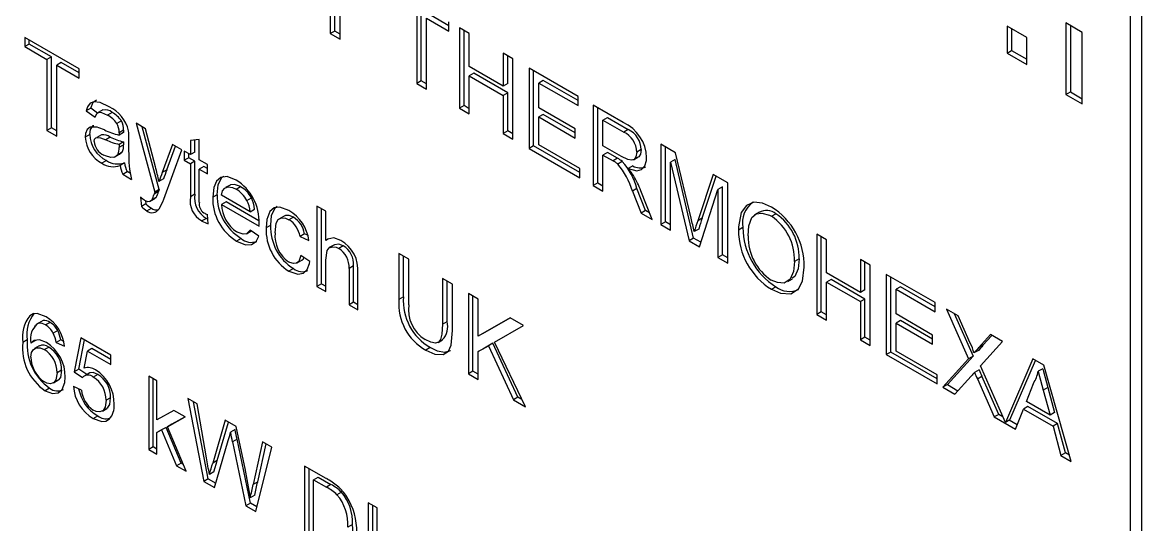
# Model space of a CAD drawing. Header units: millimetres. Extents: x 75 to 2075, y 25 to 1460.
# Drawn here: x 1836.73 to 1883.53, y 1081.15 to 1102.15 of the extents above; entities that cross this region are included whole.
import ezdxf

# ---------------------------------------------------------------- set-up
doc = ezdxf.new("R2010")
doc.units = ezdxf.units.MM
doc.header["$LTSCALE"] = 5

msp = doc.modelspace()

# ---------------------------------------------------------------- linework, layer by layer
at = {"color": 7, "linetype": 'Continuous', "lineweight": 25}
for p, q in [((1883.058, 1036.643), (1883.058, 1117.209)), ((1883.53, 1117.481), (1883.53, 1036.915)), ((1849.608, 1104.648), (1849.608, 1101.68)), ((1849.797, 1101.789), (1849.797, 1104.757)), ((1850.018, 1101.443), (1850.018, 1104.412)), ((1853.222, 1102.562), (1853.222, 1099.594)), ((1853.411, 1099.703), (1853.411, 1102.671)), ((1853.632, 1099.357), (1853.632, 1102.325)), ((1853.632, 1102.325), (1854.563, 1101.788)), ((1854.563, 1102.006), (1853.82, 1102.434)), ((1854.563, 1101.788), (1854.563, 1102.175)), ((1881.045, 1101.733), (1880.362, 1102.127)), ((1880.362, 1102.127), (1880.362, 1099.134)), ((1849.797, 1101.789), (1849.608, 1101.68)), ((1849.608, 1101.68), (1850.018, 1101.443)), ((1850.018, 1101.661), (1849.797, 1101.789)), ((1855.42, 1101.68), (1855.01, 1101.917)), ((1855.01, 1101.917), (1855.01, 1098.561)), ((1855.199, 1098.67), (1855.199, 1101.808)), ((1855.42, 1100.304), (1855.42, 1101.68)), ((1878.731, 1101.52), (1877.903, 1101.998)), ((1877.903, 1101.998), (1877.903, 1100.867)), ((1878.091, 1101.889), (1878.091, 1100.976)), ((1880.551, 1102.018), (1880.551, 1099.243)), ((1881.045, 1098.74), (1881.045, 1101.733)), ((1839.103, 1100.213), (1836.831, 1101.524)), ((1836.831, 1101.524), (1836.831, 1101.137)), ((1837.019, 1101.246), (1836.831, 1101.137)), ((1836.831, 1101.137), (1837.762, 1100.6)), ((1837.019, 1101.246), (1837.019, 1101.416)), ((1837.951, 1100.708), (1837.019, 1101.246)), ((1878.731, 1100.389), (1878.731, 1101.52)), ((1837.951, 1100.708), (1837.762, 1100.6)), ((1837.951, 1097.74), (1837.951, 1100.708)), ((1857.245, 1100.627), (1856.836, 1100.863)), ((1856.836, 1100.863), (1856.836, 1099.487)), ((1857.024, 1099.595), (1857.024, 1100.754)), ((1877.903, 1100.867), (1878.091, 1100.976)), ((1877.903, 1100.867), (1878.731, 1100.389)), ((1878.091, 1100.976), (1878.731, 1100.607)), ((1837.762, 1100.6), (1837.762, 1097.631)), ((1838.36, 1100.472), (1838.172, 1100.363)), ((1838.172, 1097.395), (1838.172, 1100.363)), ((1838.172, 1100.363), (1839.103, 1099.825)), ((1839.103, 1100.043), (1838.36, 1100.472)), ((1839.103, 1099.825), (1839.103, 1100.213)), ((1856.836, 1099.487), (1855.42, 1100.304)), ((1857.245, 1097.271), (1857.245, 1100.627)), ((1859.965, 1099.057), (1857.916, 1100.239)), ((1857.916, 1100.239), (1857.916, 1096.884)), ((1853.411, 1099.703), (1853.222, 1099.594)), ((1853.632, 1099.575), (1853.411, 1099.703)), ((1855.608, 1100.025), (1855.42, 1099.917)), ((1855.42, 1098.325), (1855.42, 1099.917)), ((1855.42, 1099.917), (1856.836, 1099.099)), ((1857.024, 1099.208), (1855.608, 1100.025)), ((1858.104, 1096.993), (1858.104, 1100.131)), ((1858.514, 1099.725), (1858.326, 1099.616)), ((1859.965, 1098.887), (1858.514, 1099.725)), ((1853.222, 1099.594), (1853.632, 1099.357)), ((1857.024, 1099.595), (1856.836, 1099.487)), ((1858.326, 1098.583), (1858.326, 1099.616)), ((1858.326, 1099.616), (1859.965, 1098.67)), ((1880.362, 1099.134), (1880.551, 1099.243)), ((1880.551, 1099.243), (1881.045, 1098.957)), ((1857.024, 1099.208), (1856.836, 1099.099)), ((1856.836, 1099.099), (1856.836, 1097.508)), ((1857.024, 1097.617), (1857.024, 1099.208)), ((1859.965, 1098.67), (1859.965, 1099.057)), ((1880.362, 1099.134), (1881.045, 1098.74)), ((1839.59, 1098.558), (1839.401, 1098.449)), ((1839.401, 1098.449), (1839.774, 1098.191)), ((1839.877, 1098.359), (1839.59, 1098.558)), ((1840.092, 1098.492), (1839.903, 1098.383)), ((1840.485, 1098.385), (1840.296, 1098.276)), ((1855.199, 1098.67), (1855.01, 1098.561)), ((1855.01, 1098.561), (1855.42, 1098.325)), ((1855.42, 1098.543), (1855.199, 1098.67)), ((1859.853, 1097.702), (1858.326, 1098.583)), ((1858.514, 1098.305), (1858.326, 1098.196)), ((1859.853, 1097.532), (1858.514, 1098.305)), ((1861.859, 1097.963), (1860.598, 1098.691)), ((1860.598, 1098.691), (1860.598, 1095.336)), ((1860.787, 1095.445), (1860.787, 1098.582)), ((1840.872, 1098.032), (1840.684, 1097.923)), ((1841.881, 1097.705), (1841.487, 1097.933)), ((1841.487, 1097.933), (1842.27, 1095.05)), ((1858.326, 1097.035), (1858.326, 1098.196)), ((1858.326, 1098.196), (1859.853, 1097.314)), ((1861.008, 1098.067), (1861.196, 1098.176)), ((1861.008, 1096.992), (1861.008, 1098.067)), ((1861.008, 1098.067), (1861.874, 1097.567)), ((1861.196, 1098.176), (1862.063, 1097.676)), ((1837.951, 1097.74), (1837.762, 1097.631)), ((1837.762, 1097.631), (1838.172, 1097.395)), ((1838.172, 1097.613), (1837.951, 1097.74)), ((1839.553, 1097.465), (1839.364, 1097.357)), ((1840.035, 1097.45), (1839.846, 1097.341)), ((1840.966, 1097.548), (1840.778, 1097.439)), ((1840.968, 1097.647), (1840.78, 1097.538)), ((1842.458, 1095.159), (1841.746, 1097.784)), ((1842.298, 1096.118), (1841.881, 1097.705)), ((1857.024, 1097.617), (1856.836, 1097.508)), ((1856.836, 1097.508), (1857.245, 1097.271)), ((1857.245, 1097.489), (1857.024, 1097.617)), ((1859.853, 1097.314), (1859.853, 1097.702)), ((1862.063, 1097.676), (1861.874, 1097.567)), ((1840.408, 1097.35), (1840.219, 1097.241)), ((1840.78, 1097.051), (1840.778, 1096.927)), ((1840.778, 1096.927), (1840.966, 1097.036)), ((1840.968, 1097.16), (1840.78, 1097.051)), ((1840.968, 1097.16), (1840.966, 1097.036)), ((1841.189, 1096.718), (1841.189, 1097.243)), ((1843.015, 1097.051), (1842.582, 1095.872)), ((1842.77, 1095.981), (1843.137, 1096.98)), ((1843.407, 1096.825), (1843.015, 1097.051)), ((1844.132, 1097.248), (1843.76, 1097.218)), ((1843.76, 1097.218), (1843.76, 1096.621)), ((1843.948, 1096.73), (1843.948, 1097.233)), ((1844.132, 1096.406), (1844.132, 1097.248)), ((1858.104, 1096.993), (1857.916, 1096.884)), ((1860.039, 1095.876), (1858.104, 1096.993)), ((1860.039, 1096.045), (1858.326, 1097.035)), ((1861.786, 1096.543), (1861.008, 1096.992)), ((1864.046, 1096.701), (1863.429, 1097.057)), ((1863.429, 1097.057), (1863.429, 1093.701)), ((1863.618, 1093.81), (1863.618, 1096.948)), ((1840.562, 1096.509), (1840.578, 1096.518)), ((1840.645, 1096.557), (1840.75, 1096.618)), ((1840.911, 1096.728), (1840.723, 1096.619)), ((1842.646, 1094.754), (1843.407, 1096.825)), ((1843.76, 1096.621), (1843.499, 1096.772)), ((1843.499, 1096.772), (1843.499, 1096.384)), ((1843.688, 1096.493), (1843.499, 1096.384)), ((1843.688, 1096.493), (1843.688, 1096.663)), ((1843.948, 1096.343), (1843.688, 1096.493)), ((1843.948, 1096.73), (1843.76, 1096.621)), ((1857.916, 1096.884), (1860.039, 1095.658)), ((1861.196, 1096.714), (1861.008, 1096.605)), ((1861.008, 1095.099), (1861.008, 1096.605)), ((1861.008, 1096.605), (1861.428, 1096.362)), ((1861.616, 1096.471), (1861.196, 1096.714)), ((1861.616, 1096.471), (1861.428, 1096.362)), ((1862.281, 1096.403), (1862.469, 1096.512)), ((1862.612, 1096.831), (1862.423, 1096.722)), ((1864.695, 1093.971), (1864.046, 1096.701)), ((1840.248, 1096.371), (1840.059, 1096.262)), ((1841.005, 1096.278), (1840.817, 1096.169)), ((1842.77, 1095.981), (1842.582, 1095.872)), ((1843.499, 1096.384), (1843.76, 1096.234)), ((1843.948, 1096.343), (1843.76, 1096.234)), ((1843.76, 1096.234), (1843.76, 1094.858)), ((1843.948, 1094.967), (1843.948, 1096.343)), ((1844.468, 1096.212), (1844.132, 1096.406)), ((1844.321, 1096.128), (1844.132, 1096.019)), ((1844.132, 1094.627), (1844.132, 1096.019)), ((1844.132, 1096.019), (1844.468, 1095.825)), ((1844.468, 1096.043), (1844.321, 1096.128)), ((1844.468, 1095.825), (1844.468, 1096.212)), ((1860.039, 1095.658), (1860.039, 1096.045)), ((1861.818, 1096.339), (1861.629, 1096.23)), ((1862.251, 1096.148), (1862.063, 1096.039)), ((1864.028, 1096.413), (1863.839, 1096.304)), ((1863.839, 1093.465), (1863.839, 1096.304)), ((1863.839, 1096.304), (1864.61, 1093.02)), ((1864.798, 1093.129), (1864.028, 1096.413)), ((1840.929, 1095.803), (1841.117, 1095.912)), ((1840.929, 1095.803), (1841.301, 1095.588)), ((1841.251, 1095.835), (1841.117, 1095.912)), ((1842.632, 1095.605), (1842.443, 1095.496)), ((1865.612, 1095.797), (1864.969, 1093.854)), ((1865.157, 1093.962), (1865.74, 1095.723)), ((1866.223, 1095.444), (1865.612, 1095.797)), ((1842.429, 1095.076), (1842.241, 1094.967)), ((1842.458, 1095.159), (1842.27, 1095.05)), ((1845.421, 1095.352), (1845.233, 1095.243)), ((1845.671, 1095.174), (1845.859, 1095.283)), ((1860.787, 1095.445), (1860.598, 1095.336)), ((1860.598, 1095.336), (1861.008, 1095.099)), ((1860.787, 1095.445), (1861.008, 1095.317)), ((1862.428, 1095.205), (1862.24, 1095.097)), ((1862.24, 1095.097), (1862.602, 1094.179)), ((1862.79, 1094.288), (1862.428, 1095.205)), ((1863.071, 1093.908), (1862.595, 1095.109)), ((1865.038, 1092.772), (1865.813, 1095.164)), ((1866.002, 1095.273), (1865.813, 1095.164)), ((1865.813, 1095.164), (1865.813, 1092.325)), ((1866.002, 1092.434), (1866.002, 1095.273)), ((1866.223, 1092.088), (1866.223, 1095.444)), ((1841.674, 1094.85), (1841.711, 1094.454)), ((1841.899, 1094.563), (1841.711, 1094.454)), ((1841.887, 1094.695), (1841.899, 1094.563)), ((1842.064, 1094.658), (1842.253, 1094.767)), ((1842.33, 1094.827), (1842.141, 1094.718)), ((1842.33, 1094.827), (1842.252, 1094.768)), ((1843.948, 1094.967), (1843.76, 1094.858)), ((1844.88, 1094.945), (1844.691, 1094.837)), ((1846.256, 1094.234), (1845.064, 1094.922)), ((1845.252, 1094.644), (1845.064, 1094.535)), ((1846.618, 1093.855), (1845.252, 1094.644)), ((1846.119, 1094.709), (1846.307, 1094.818)), ((1841.939, 1094.274), (1842.128, 1094.383)), ((1844.505, 1093.733), (1844.468, 1094.115)), ((1845.064, 1094.535), (1846.627, 1093.633)), ((1846.256, 1094.234), (1846.444, 1094.343)), ((1849.422, 1094.256), (1849.05, 1094.471)), ((1849.05, 1094.471), (1849.05, 1091.115)), ((1849.238, 1091.224), (1849.238, 1094.362)), ((1849.422, 1093.03), (1849.422, 1094.256)), ((1862.79, 1094.288), (1862.602, 1094.179)), ((1862.602, 1094.179), (1863.071, 1093.908)), ((1862.959, 1094.19), (1862.79, 1094.288)), ((1867.535, 1094.217), (1867.346, 1094.108)), ((1868.053, 1094.043), (1868.241, 1094.152)), ((1844.431, 1093.956), (1844.242, 1093.847)), ((1844.486, 1093.927), (1844.431, 1093.956)), ((1847.115, 1093.666), (1846.926, 1093.558)), ((1847.651, 1094.039), (1847.463, 1093.93)), ((1848.07, 1094.006), (1847.881, 1093.897)), ((1863.618, 1093.81), (1863.429, 1093.701)), ((1863.429, 1093.701), (1863.839, 1093.465)), ((1863.839, 1093.682), (1863.618, 1093.81)), ((1865.157, 1093.962), (1864.969, 1093.854)), ((1846.11, 1093.315), (1846.288, 1093.418)), ((1846.617, 1093.208), (1846.252, 1093.462)), ((1848.53, 1093.31), (1848.342, 1093.202)), ((1848.342, 1093.202), (1848.714, 1093.029)), ((1848.656, 1093.252), (1848.53, 1093.31)), ((1865.015, 1093.512), (1864.826, 1093.403)), ((1866.859, 1093.572), (1866.67, 1093.464)), ((1870.358, 1093.057), (1869.949, 1093.293)), ((1869.949, 1093.293), (1869.949, 1089.938)), ((1870.137, 1090.047), (1870.137, 1093.184)), ((1845.881, 1093.119), (1845.692, 1093.01)), ((1849.537, 1093.096), (1849.422, 1093.03)), ((1849.755, 1092.841), (1849.567, 1092.732)), ((1850.15, 1092.806), (1849.961, 1092.697)), ((1864.798, 1093.129), (1864.61, 1093.02)), ((1864.61, 1093.02), (1865.038, 1092.772)), ((1865.098, 1092.956), (1864.798, 1093.129)), ((1870.358, 1091.68), (1870.358, 1093.057)), ((1848.752, 1092.148), (1848.379, 1092.406)), ((1849.422, 1090.9), (1849.422, 1092.216)), ((1852.887, 1092.256), (1852.477, 1092.492)), ((1852.477, 1092.492), (1852.477, 1090.562)), ((1852.666, 1090.671), (1852.666, 1092.383)), ((1852.887, 1090.347), (1852.887, 1092.256)), ((1866.002, 1092.434), (1865.813, 1092.325)), ((1865.813, 1092.325), (1866.223, 1092.088)), ((1866.223, 1092.306), (1866.002, 1092.434)), ((1869.206, 1092.26), (1869.017, 1092.151)), ((1872.184, 1092.003), (1871.774, 1092.239)), ((1871.774, 1092.239), (1871.774, 1090.863)), ((1848.068, 1091.856), (1847.88, 1091.748)), ((1848.228, 1092.094), (1848.416, 1092.203)), ((1850.579, 1091.974), (1850.391, 1091.865)), ((1850.391, 1091.865), (1850.391, 1090.341)), ((1850.579, 1090.45), (1850.579, 1091.974)), ((1871.962, 1090.972), (1871.962, 1092.131)), ((1872.184, 1088.647), (1872.184, 1092.003)), ((1850.763, 1090.126), (1850.763, 1091.672)), ((1854.302, 1091.438), (1854.302, 1089.53)), ((1854.712, 1091.202), (1854.302, 1091.438)), ((1854.491, 1089.639), (1854.491, 1091.329)), ((1868.739, 1091.321), (1868.928, 1091.43)), ((1871.774, 1090.863), (1870.358, 1091.68)), ((1870.547, 1091.402), (1870.358, 1091.293)), ((1870.358, 1089.701), (1870.358, 1091.293)), ((1870.358, 1091.293), (1871.774, 1090.476)), ((1871.962, 1090.585), (1870.547, 1091.402)), ((1874.903, 1090.433), (1872.854, 1091.616)), ((1872.854, 1091.616), (1872.854, 1088.26)), ((1873.043, 1088.369), (1873.043, 1091.507)), ((1849.238, 1091.224), (1849.05, 1091.115)), ((1849.05, 1091.115), (1849.422, 1090.9)), ((1849.238, 1091.224), (1849.422, 1091.118)), ((1854.712, 1089.271), (1854.712, 1091.202)), ((1855.792, 1090.578), (1855.383, 1090.815)), ((1855.383, 1090.815), (1855.383, 1087.459)), ((1868.049, 1090.992), (1868.237, 1091.1)), ((1871.962, 1090.972), (1871.774, 1090.863)), ((1873.453, 1091.101), (1873.264, 1090.992)), ((1873.264, 1089.96), (1873.264, 1090.992)), ((1873.264, 1090.992), (1874.903, 1090.046)), ((1874.903, 1090.263), (1873.453, 1091.101)), ((1850.579, 1090.45), (1850.391, 1090.341)), ((1850.763, 1090.344), (1850.579, 1090.45)), ((1852.666, 1090.671), (1852.477, 1090.562)), ((1855.571, 1087.568), (1855.571, 1090.706)), ((1855.792, 1089.032), (1855.792, 1090.578)), ((1871.962, 1090.585), (1871.774, 1090.476)), ((1871.774, 1090.476), (1871.774, 1088.884)), ((1871.962, 1088.993), (1871.962, 1090.585)), ((1874.903, 1090.046), (1874.903, 1090.433)), ((1850.391, 1090.341), (1850.763, 1090.126)), ((1870.137, 1090.047), (1869.949, 1089.938)), ((1869.949, 1089.938), (1870.358, 1089.701)), ((1870.358, 1089.919), (1870.137, 1090.047)), ((1874.791, 1089.078), (1873.264, 1089.96)), ((1875.861, 1089.88), (1875.368, 1090.165)), ((1875.368, 1090.165), (1876.293, 1088.081)), ((1875.686, 1089.981), (1876.481, 1088.19)), ((1876.368, 1088.738), (1875.861, 1089.88)), ((1837.254, 1089.455), (1837.231, 1089.442)), ((1837.598, 1089.686), (1837.41, 1089.577)), ((1837.889, 1089.61), (1837.7, 1089.501)), ((1854.302, 1089.53), (1854.491, 1089.639)), ((1857.131, 1089.805), (1855.792, 1089.032)), ((1855.981, 1089.141), (1857.131, 1089.805)), ((1856.478, 1088.78), (1857.692, 1089.481)), ((1857.692, 1089.481), (1857.131, 1089.805)), ((1873.453, 1089.681), (1873.264, 1089.572)), ((1873.264, 1088.411), (1873.264, 1089.572)), ((1873.264, 1089.572), (1874.791, 1088.691)), ((1874.791, 1088.908), (1873.453, 1089.681)), ((1838.215, 1089.263), (1838.027, 1089.154)), ((1839.175, 1088.965), (1838.901, 1087.545)), ((1840.438, 1088.236), (1839.175, 1088.965)), ((1855.981, 1089.141), (1855.792, 1089.032)), ((1871.962, 1088.993), (1871.774, 1088.884)), ((1872.184, 1088.865), (1871.962, 1088.993)), ((1874.791, 1088.691), (1874.791, 1089.078)), ((1877.214, 1089.099), (1876.709, 1088.54)), ((1877.273, 1089.065), (1876.897, 1088.649)), ((1877.715, 1088.81), (1877.214, 1089.099)), ((1836.939, 1088.877), (1836.75, 1088.768)), ((1837.28, 1088.846), (1837.092, 1088.737)), ((1837.432, 1088.624), (1837.244, 1088.515)), ((1837.644, 1088.468), (1837.833, 1088.577)), ((1838.339, 1088.877), (1838.15, 1088.768)), ((1838.15, 1088.768), (1838.492, 1088.61)), ((1838.443, 1088.828), (1838.339, 1088.877)), ((1839.09, 1087.654), (1839.325, 1088.878)), ((1839.642, 1088.519), (1839.454, 1088.41)), ((1840.438, 1088.059), (1839.642, 1088.519)), ((1853.79, 1088.553), (1853.602, 1088.444)), ((1854.112, 1088.772), (1854.301, 1088.881)), ((1855.792, 1088.384), (1856.219, 1088.63)), ((1855.981, 1088.493), (1855.792, 1088.384)), ((1856.407, 1088.738), (1855.981, 1088.493)), ((1856.407, 1088.738), (1856.219, 1088.63)), ((1856.219, 1088.63), (1857.262, 1086.374)), ((1857.451, 1086.483), (1856.407, 1088.738)), ((1857.767, 1086.083), (1856.478, 1088.78)), ((1871.774, 1088.884), (1872.184, 1088.647)), ((1876.897, 1088.649), (1876.709, 1088.54)), ((1876.79, 1087.788), (1877.715, 1088.81)), ((1839.318, 1087.691), (1839.454, 1088.41)), ((1839.454, 1088.41), (1840.438, 1087.841)), ((1840.438, 1087.841), (1840.438, 1088.236)), ((1855.792, 1087.223), (1855.792, 1088.384)), ((1873.043, 1088.369), (1872.854, 1088.26)), ((1872.854, 1088.26), (1874.978, 1087.034)), ((1874.978, 1087.252), (1873.043, 1088.369)), ((1874.978, 1087.422), (1873.264, 1088.411)), ((1876.293, 1088.081), (1875.219, 1086.895)), ((1876.481, 1088.19), (1875.407, 1087.004)), ((1876.481, 1088.19), (1876.293, 1088.081)), ((1876.708, 1088.439), (1876.519, 1088.331)), ((1878.975, 1088.082), (1877.837, 1085.429)), ((1878.025, 1085.538), (1879.088, 1088.017)), ((1879.437, 1087.816), (1878.975, 1088.082)), ((1838.373, 1087.61), (1838.184, 1087.501)), ((1839.09, 1087.654), (1838.901, 1087.545)), ((1838.901, 1087.545), (1839.243, 1087.309)), ((1839.422, 1087.424), (1839.09, 1087.654)), ((1855.571, 1087.568), (1855.383, 1087.459)), ((1855.792, 1087.44), (1855.571, 1087.568)), ((1876.731, 1087.625), (1876.543, 1087.516)), ((1877.837, 1085.429), (1876.79, 1087.788)), ((1879.394, 1087.671), (1879.206, 1087.562)), ((1880.591, 1083.794), (1879.437, 1087.816)), ((1838.033, 1087.082), (1838.222, 1087.191)), ((1839.556, 1087.502), (1839.368, 1087.393)), ((1839.887, 1087.431), (1839.699, 1087.322)), ((1842.356, 1087.168), (1842.015, 1087.365)), ((1842.015, 1087.365), (1842.015, 1084.289)), ((1842.203, 1084.398), (1842.203, 1087.256)), ((1842.356, 1085.536), (1842.356, 1087.168)), ((1855.383, 1087.459), (1855.792, 1087.223)), ((1874.978, 1087.034), (1874.978, 1087.422)), ((1875.719, 1086.607), (1876.406, 1087.365)), ((1876.662, 1087.248), (1876.851, 1087.357)), ((1876.662, 1087.248), (1877.369, 1085.654)), ((1877.558, 1085.763), (1876.851, 1087.357)), ((1837.872, 1086.859), (1837.684, 1086.75)), ((1839.209, 1086.777), (1838.867, 1086.934)), ((1875.407, 1087.004), (1875.219, 1086.895)), ((1875.219, 1086.895), (1875.719, 1086.607)), ((1875.407, 1087.004), (1875.848, 1086.75)), ((1878.71, 1086.3), (1879.007, 1087.057)), ((1879.608, 1086.881), (1879.419, 1086.772)), ((1879.419, 1086.772), (1879.702, 1085.727)), ((1879.608, 1086.881), (1879.89, 1085.836)), ((1840.422, 1086.458), (1840.233, 1086.349)), ((1844.036, 1086.198), (1843.648, 1086.422)), ((1843.648, 1086.422), (1844.319, 1082.959)), ((1844.507, 1083.068), (1843.884, 1086.286)), ((1844.431, 1083.947), (1844.036, 1086.198)), ((1857.451, 1086.483), (1857.262, 1086.374)), ((1857.262, 1086.374), (1857.767, 1086.083)), ((1857.623, 1086.384), (1857.451, 1086.483)), ((1879.702, 1085.727), (1878.71, 1086.3)), ((1839.695, 1085.589), (1839.883, 1085.698)), ((1840.077, 1085.902), (1840.266, 1086.011)), ((1843.07, 1085.928), (1842.356, 1085.536)), ((1843.546, 1085.653), (1843.07, 1085.928)), ((1877.558, 1085.763), (1877.369, 1085.654)), ((1877.734, 1085.661), (1877.558, 1085.763)), ((1878.256, 1085.142), (1878.587, 1085.984)), ((1878.775, 1086.092), (1878.587, 1085.984)), ((1878.587, 1085.984), (1879.825, 1085.269)), ((1880.014, 1085.377), (1878.775, 1086.092)), ((1879.89, 1085.836), (1879.702, 1085.727)), ((1842.741, 1085.218), (1842.545, 1085.111)), ((1842.741, 1085.218), (1842.552, 1085.11)), ((1843.369, 1083.725), (1842.741, 1085.218)), ((1842.798, 1085.244), (1843.546, 1085.653)), ((1842.987, 1085.353), (1842.798, 1085.244)), ((1843.58, 1083.386), (1842.798, 1085.244)), ((1843.54, 1085.656), (1842.987, 1085.353)), ((1845.216, 1085.517), (1844.69, 1083.721)), ((1844.879, 1083.83), (1845.35, 1085.439)), ((1845.668, 1085.256), (1845.216, 1085.517)), ((1846.049, 1083.495), (1845.668, 1085.256)), ((1877.369, 1085.654), (1878.256, 1085.142)), ((1878.025, 1085.538), (1877.837, 1085.429)), ((1878.326, 1085.319), (1877.986, 1085.515)), ((1880.014, 1085.377), (1879.825, 1085.269)), ((1879.825, 1085.269), (1880.156, 1084.045)), ((1880.344, 1084.154), (1880.014, 1085.377)), ((1842.545, 1085.111), (1842.356, 1085.002)), ((1842.356, 1085.002), (1842.552, 1085.11)), ((1842.356, 1084.092), (1842.356, 1085.002)), ((1842.552, 1085.11), (1843.181, 1083.616)), ((1845.629, 1085.124), (1845.441, 1085.016)), ((1842.203, 1084.398), (1842.015, 1084.289)), ((1842.015, 1084.289), (1842.356, 1084.092)), ((1842.356, 1084.31), (1842.203, 1084.398)), ((1844.763, 1082.703), (1845.34, 1084.671)), ((1845.713, 1084.722), (1845.525, 1084.614)), ((1845.525, 1084.614), (1846.081, 1081.942)), ((1846.27, 1082.051), (1845.713, 1084.722)), ((1846.777, 1084.616), (1846.384, 1082.831)), ((1846.494, 1081.703), (1847.165, 1084.392)), ((1846.573, 1082.94), (1846.923, 1084.531)), ((1847.165, 1084.392), (1846.777, 1084.616)), ((1844.879, 1083.83), (1844.69, 1083.721)), ((1880.344, 1084.154), (1880.156, 1084.045)), ((1880.156, 1084.045), (1880.591, 1083.794)), ((1880.516, 1084.055), (1880.344, 1084.154)), ((1843.369, 1083.725), (1843.181, 1083.616)), ((1843.181, 1083.616), (1843.58, 1083.386)), ((1843.459, 1083.673), (1843.369, 1083.725)), ((1844.742, 1083.363), (1844.553, 1083.254)), ((1849.442, 1083.077), (1848.531, 1083.603)), ((1848.531, 1083.603), (1848.531, 1080.527)), ((1848.72, 1080.636), (1848.72, 1083.494)), ((1844.507, 1083.068), (1844.319, 1082.959)), ((1844.319, 1082.959), (1844.763, 1082.703)), ((1844.507, 1083.068), (1844.818, 1082.889)), ((1846.573, 1082.94), (1846.384, 1082.831)), ((1848.907, 1083.031), (1849.095, 1083.14)), ((1848.907, 1080.665), (1848.907, 1083.031)), ((1848.907, 1083.031), (1849.447, 1082.72)), ((1849.095, 1083.14), (1849.635, 1082.828)), ((1849.635, 1082.828), (1849.447, 1082.72)), ((1850.076, 1082.511), (1849.887, 1082.402)), ((1846.27, 1082.051), (1846.081, 1081.942)), ((1846.081, 1081.942), (1846.494, 1081.703)), ((1846.449, 1082.377), (1846.26, 1082.268)), ((1846.542, 1081.894), (1846.27, 1082.051)), ((1851.57, 1081.849), (1851.195, 1082.065)), ((1851.195, 1082.065), (1851.195, 1078.99)), ((1851.383, 1079.098), (1851.383, 1081.957)), ((1851.57, 1080.587), (1851.57, 1081.849)), ((1850.53, 1081.153), (1850.341, 1081.044))]:
    msp.add_line(p, q, dxfattribs=at)
at = {"color": 7, "linetype": 'Continuous', "lineweight": 25, "flags": 128}
for points in [[(1840.363, 1098.625), (1839.987, 1098.795), (1839.719, 1098.828), (1839.563, 1098.767), (1839.458, 1098.627), (1839.401, 1098.449)], [(1839.59, 1098.558), (1839.694, 1098.815), (1839.826, 1098.918)], [(1839.774, 1098.191), (1839.853, 1098.345), (1839.933, 1098.393), (1840.036, 1098.39), (1840.296, 1098.276)], [(1839.553, 1097.465), (1839.58, 1097.666), (1839.694, 1097.836), (1839.716, 1097.844)], [(1839.858, 1097.767), (1839.571, 1097.765), (1839.447, 1097.666), (1839.377, 1097.501), (1839.364, 1097.357)], [(1839.736, 1097.166), (1839.755, 1097.263), (1839.806, 1097.324), (1839.872, 1097.345), (1839.996, 1097.325), (1840.219, 1097.241)], [(1840.723, 1096.619), (1840.6, 1096.521), (1840.428, 1096.499), (1840.206, 1096.567), (1840.144, 1096.601)], [(1840.911, 1096.728), (1840.788, 1096.63), (1840.748, 1096.625)], [(1862.423, 1096.722), (1862.388, 1096.526), (1862.314, 1096.424), (1862.199, 1096.385), (1862.043, 1096.417), (1861.786, 1096.543)], [(1862.063, 1096.039), (1862.427, 1095.951), (1862.625, 1095.998), (1862.763, 1096.148), (1862.828, 1096.38), (1862.833, 1096.496)], [(1862.612, 1096.831), (1862.576, 1096.635), (1862.503, 1096.533), (1862.465, 1096.52)], [(1845.672, 1095.56), (1845.297, 1095.701), (1845.038, 1095.67), (1844.845, 1095.513), (1844.732, 1095.245), (1844.691, 1094.837)], [(1844.88, 1094.945), (1844.921, 1095.356), (1845.075, 1095.673), (1845.166, 1095.722)], [(1845.064, 1094.922), (1845.107, 1095.111), (1845.199, 1095.224), (1845.332, 1095.271), (1845.519, 1095.245), (1845.671, 1095.174)], [(1845.859, 1095.283), (1845.597, 1095.379), (1845.43, 1095.356), (1845.423, 1095.35)], [(1842.141, 1094.718), (1842.059, 1094.656), (1841.979, 1094.655), (1841.86, 1094.706)], [(1868.05, 1094.432), (1867.674, 1094.598), (1867.322, 1094.634), (1867.003, 1094.499), (1866.786, 1094.196), (1866.673, 1093.604), (1866.67, 1093.464)], [(1847.879, 1094.286), (1847.504, 1094.422), (1847.26, 1094.4), (1847.079, 1094.251), (1846.954, 1093.907), (1846.926, 1093.558)], [(1847.115, 1093.666), (1847.155, 1094.078), (1847.3, 1094.403), (1847.392, 1094.463)], [(1867.08, 1093.222), (1867.11, 1093.64), (1867.229, 1093.989), (1867.408, 1094.141), (1867.645, 1094.181), (1867.968, 1094.089), (1868.053, 1094.043)], [(1847.299, 1093.354), (1847.35, 1093.759), (1847.433, 1093.905), (1847.568, 1093.976), (1847.732, 1093.964), (1847.881, 1093.897)], [(1848.07, 1094.006), (1847.882, 1094.082), (1847.728, 1094.078), (1847.656, 1094.031)], [(1845.692, 1093.01), (1846.069, 1092.856), (1846.319, 1092.862), (1846.51, 1092.992), (1846.617, 1093.208)], [(1846.252, 1093.462), (1846.107, 1093.312), (1845.96, 1093.295), (1845.754, 1093.365), (1845.698, 1093.394)], [(1850.045, 1093.036), (1849.751, 1093.141), (1849.502, 1093.089), (1849.422, 1093.03)], [(1849.422, 1092.216), (1849.477, 1092.619), (1849.564, 1092.731), (1849.695, 1092.771), (1849.851, 1092.748), (1849.961, 1092.697)], [(1850.15, 1092.806), (1849.962, 1092.876), (1849.782, 1092.857), (1849.759, 1092.836)], [(1848.379, 1092.406), (1848.293, 1092.155), (1848.196, 1092.079), (1848.065, 1092.067), (1847.913, 1092.117), (1847.867, 1092.142)], [(1848.411, 1092.21), (1848.485, 1092.268), (1848.505, 1092.319)], [(1869.206, 1092.26), (1869.168, 1091.847), (1869.025, 1091.52), (1868.916, 1091.451)], [(1847.88, 1091.748), (1848.255, 1091.618), (1848.482, 1091.664), (1848.646, 1091.823), (1848.739, 1092.073), (1848.752, 1092.148)], [(1869.017, 1092.151), (1868.979, 1091.738), (1868.837, 1091.411), (1868.585, 1091.254), (1868.299, 1091.269), (1868.047, 1091.38)], [(1868.049, 1090.992), (1868.425, 1090.829), (1868.86, 1090.808), (1869.177, 1091.005), (1869.349, 1091.33), (1869.427, 1091.911)], [(1837.723, 1089.843), (1837.347, 1089.977), (1837.185, 1089.963), (1837.04, 1089.887)], [(1854.302, 1089.53), (1854.275, 1089.111), (1854.213, 1088.89), (1854.132, 1088.784), (1854.008, 1088.745), (1853.807, 1088.78), (1853.57, 1088.893)], [(1853.602, 1088.444), (1853.978, 1088.275), (1854.327, 1088.26), (1854.55, 1088.411), (1854.656, 1088.656), (1854.712, 1089.271)], [(1837.739, 1088.769), (1837.444, 1088.873), (1837.233, 1088.845), (1837.092, 1088.737)], [(1837.092, 1088.152), (1837.119, 1088.353), (1837.194, 1088.479), (1837.313, 1088.542), (1837.482, 1088.538), (1837.644, 1088.468)], [(1854.627, 1088.422), (1854.618, 1088.412), (1854.388, 1088.35), (1854.092, 1088.409), (1853.79, 1088.553)], [(1876.709, 1088.54), (1876.655, 1088.481), (1876.602, 1088.422), (1876.519, 1088.331)], [(1876.897, 1088.649), (1876.844, 1088.59), (1876.791, 1088.531), (1876.708, 1088.439)], [(1838.373, 1087.61), (1838.321, 1087.31), (1838.232, 1087.198), (1838.221, 1087.194)], [(1879.206, 1087.562), (1879.239, 1087.441), (1879.304, 1087.199), (1879.362, 1086.985), (1879.419, 1086.772)], [(1879.394, 1087.671), (1879.427, 1087.55), (1879.492, 1087.308), (1879.55, 1087.094), (1879.608, 1086.881)], [(1838.184, 1087.501), (1838.133, 1087.202), (1838.043, 1087.089), (1837.912, 1087.043), (1837.756, 1087.072), (1837.658, 1087.12)], [(1837.684, 1086.75), (1837.997, 1086.634), (1838.224, 1086.661), (1838.392, 1086.802), (1838.508, 1087.097), (1838.526, 1087.316)], [(1839.887, 1087.431), (1839.699, 1087.509), (1839.557, 1087.501)], [(1840.233, 1086.349), (1840.193, 1086.064), (1840.108, 1085.927), (1839.972, 1085.863), (1839.819, 1085.885), (1839.697, 1085.943)], [(1840.262, 1086.018), (1840.312, 1086.052), (1840.384, 1086.181), (1840.422, 1086.458)], [(1839.695, 1085.589), (1840.056, 1085.462), (1840.225, 1085.483), (1840.371, 1085.572)], [(1844.742, 1083.363), (1844.794, 1083.542), (1844.836, 1083.686), (1844.879, 1083.83)]]:
    msp.add_lwpolyline(points, dxfattribs=at)
at = {"color": 7, "linetype": 'Continuous', "lineweight": 25}
for centre, radius, start, end in [((1840.195, 1098.074), 0.425, 46.9616, 103.7462), ((1839.706, 1097.269), 1.507, 13.5081, 64.132), ((1839.957, 1097.418), 1.101, 33.8603, 61.3832), ((1839.773, 1097.314), 1.095, 33.7808, 61.4627), ((1840.071, 1097.566), 0.709, 357.7776, 30.2506), ((1840.254, 1097.673), 0.715, 357.9079, 30.1203), ((1861.167, 1096.447), 1.667, 1.6981, 65.4784), ((1840.839, 1097.515), 1.287, 182.1953, 242.6489), ((1839.132, 1095.369), 2.505, 65.6858, 73.1705), ((1840.102, 1096.939), 0.512, 53.4083, 97.4239), ((1841.451, 1100.368), 3.005, 244.632, 257.0505), ((1850.827, 1097.312), 10.05, 178.7083, 179.2736), ((1872.215, 1097.047), 31.253, 178.9001, 179.0818), ((1838.047, 1097.282), 3.143, 359.28, 6.1848), ((1861.441, 1096.685), 0.983, 2.2029, 63.8758), ((1861.63, 1096.794), 0.983, 2.2029, 63.8758), ((1840.681, 1097.425), 1.319, 182.9797, 241.8645), ((1840.409, 1097.221), 0.675, 184.7089, 246.8622), ((1841.38, 1099.746), 2.761, 245.1377, 257.4438), ((1841.568, 1099.854), 2.761, 245.1377, 257.4438), ((1840.135, 1096.883), 0.645, 335.7754, 3.8804), ((1840.323, 1096.992), 0.645, 335.7754, 3.8804), ((1844.995, 1096.524), 3.811, 177.0896, 194.2147), ((1860.77, 1094.957), 1.735, 52.8338, 60.8106), ((1840.528, 1096.95), 0.832, 235.6769, 290.2776), ((1840.723, 1097.107), 0.876, 237.1368, 288.8177), ((1842.006, 1096.333), 1.2, 187.8316, 206.1598), ((1842.195, 1096.442), 1.201, 187.8364, 206.155), ((1832.306, 1093.463), 10.339, 11.3453, 14.8856), ((1890.933, 1078.011), 51.406, 159.5386, 159.9849), ((1860.683, 1095.003), 1.55, 52.3563, 61.2881), ((1859.232, 1094.209), 3.136, 16.4334, 40.1264), ((1859.539, 1094.382), 3.004, 15.9031, 40.6566), ((1860.396, 1094.532), 2.246, 32.6179, 42.1193), ((1862.568, 1096.744), 0.675, 242.0197, 290.3787), ((1889.686, 1078.292), 50.278, 159.5336, 159.9899), ((1844.58, 1093.825), 2.05, 357.6596, 57.8018), ((1858.796, 1093.665), 4.064, 20.8149, 30.7518), ((1852.629, 1091.386), 10.988, 160.522, 160.9823), ((1840.907, 1095.54), 1.592, 333.3823, 343.0477), ((1852.818, 1091.495), 10.988, 160.522, 160.9823), ((1845.059, 1094.135), 1.206, 28.4558, 59.5075), ((1845.252, 1094.248), 1.199, 28.3725, 59.5908), ((1842.496, 1095.724), 1.2, 226.7045, 237.9917), ((1842.783, 1095.448), 1.251, 225.0405, 238.3853), ((1840.718, 1095.431), 1.592, 333.3823, 343.0477), ((1840.021, 1095.799), 2.826, 329.1651, 338.2944), ((1844.708, 1094.69), 0.963, 169.9873, 241.0621), ((1844.886, 1094.794), 0.953, 169.5558, 241.4936), ((1844.572, 1094.557), 0.445, 170.9059, 235.7598), ((1846.749, 1094.777), 2.059, 178.3573, 239.1091), ((1846.951, 1094.893), 2.072, 178.5614, 238.905), ((1845.097, 1094.158), 1.161, 3.7413, 28.3542), ((1845.301, 1094.271), 1.146, 3.5777, 28.5178), ((1867.875, 1093.779), 1.037, 124.3888, 191.4807), ((1842.595, 1095.339), 1.251, 225.0405, 238.3853), ((1842.16, 1094.533), 0.34, 229.5693, 327.6658), ((1842.357, 1094.702), 0.393, 234.297, 278.999), ((1845.279, 1095.907), 1.967, 240.8834, 245.6499), ((1846.467, 1094.568), 1.403, 181.3757, 236.7948), ((1847.015, 1092.805), 1.715, 7.5091, 59.7191), ((1867.856, 1093.689), 0.603, 50.2699, 121.213), ((1866.514, 1091.957), 2.913, 359.1006, 58.1772), ((1867.008, 1092.332), 2.199, 358.1337, 55.88), ((1844.925, 1095.053), 1.386, 240.4878, 252.3533), ((1835.722, 1093.861), 10.907, 358.7972, 359.371), ((1849.16, 1093.588), 2.047, 177.7979, 237.7584), ((1847.347, 1093.044), 1.007, 9.0166, 57.9564), ((1847.542, 1093.157), 1, 8.8303, 58.1427), ((1811.775, 1081.476), 54.375, 12.6702, 13.2848), ((1881.74, 1088.299), 17.667, 161.6751, 163.2083), ((1883.015, 1088.064), 18.807, 161.7216, 163.1618), ((1866.819, 1092.223), 2.199, 358.1337, 55.88), ((1848.943, 1093.464), 2.019, 177.3306, 238.2256), ((1848.608, 1093.228), 1.315, 174.5206, 235.713), ((1869.613, 1093.484), 2.943, 180.3962, 237.8893), ((1869.812, 1093.599), 2.953, 180.5098, 237.7756), ((1869.222, 1093.171), 2.142, 178.648, 236.741), ((1846.305, 1093.578), 0.625, 227.237, 291.3947), ((1849.49, 1091.927), 0.903, 356.0579, 58.5526), ((1849.33, 1091.788), 1.438, 355.3737, 60.1777), ((1849.695, 1092.044), 0.887, 355.4576, 59.1529), ((1848.427, 1092.294), 0.566, 230.6243, 295.4649), ((1868.801, 1091.803), 0.901, 231.2475, 295.3639), ((1854.705, 1090.388), 2.235, 175.5351, 240.4158), ((1854.932, 1090.517), 2.271, 176.1246, 239.8263), ((1854.33, 1090.137), 1.458, 171.7261, 238.5772), ((1838.212, 1088.986), 1.478, 142.4341, 188.4813), ((1838.342, 1089.11), 1.423, 141.4865, 189.4289), ((1837.857, 1088.928), 0.789, 124.5579, 193.9913), ((1837.438, 1089.096), 0.482, 57.0466, 93.4081), ((1837.625, 1089.199), 0.488, 57.2682, 93.1865), ((1837.241, 1088.74), 0.888, 27.7855, 58.8603), ((1836.914, 1088.482), 1.583, 4.6494, 59.2639), ((1837.418, 1088.838), 0.903, 28.0505, 58.5953), ((1853.728, 1089.435), 0.79, 316.0755, 14.9864), ((1836.895, 1088.581), 1.269, 8.4794, 26.8851), ((1837.03, 1088.673), 1.324, 8.8688, 26.4957), ((1838.909, 1088.542), 2.171, 174.0112, 235.6408), ((1839.148, 1088.674), 2.218, 174.7435, 234.9084), ((1837.607, 1088.313), 0.347, 49.4073, 119.3588), ((1836.833, 1087.338), 1.693, 359.252, 57.649), ((1837.266, 1087.626), 1.107, 359.1431, 59.1997), ((1874.785, 1087.92), 1.782, 13.3315, 27.3209), ((1838.333, 1088.162), 1.242, 180.439, 237.0421), ((1837.078, 1087.518), 1.107, 359.1431, 59.1997), ((1839.484, 1087.162), 0.555, 56.1043, 107.3697), ((1838.895, 1086.202), 1.68, 359.0783, 57.6799), ((1932.656, 1112.316), 61.132, 203.82209, 204.09748), ((1877.63, 1087.89), 1.61, 328.8429, 348.2542), ((1839.478, 1087.074), 0.332, 48.2381, 135.0257), ((1839.138, 1086.381), 1.095, 358.3456, 59.2373), ((1839.344, 1086.499), 1.078, 357.8167, 59.7662), ((1891.598, 1073.793), 20.371, 137.6503, 138.2245), ((1932.467, 1112.208), 61.132, 203.82209, 204.09748), ((1838.206, 1087.27), 0.53, 231.0041, 298.1941), ((1840.562, 1087.05), 1.699, 183.9018, 239.2949), ((1840.759, 1087.161), 1.705, 191.0723, 239.0925), ((1840.294, 1086.852), 1.088, 183.9847, 236.7094), ((1839.782, 1086.107), 0.795, 317.7296, 4.9313), ((1840.216, 1086.085), 0.51, 229.3096, 289.0213), ((1599.306, 1156.828), 256.397, 343.65457, 343.73483), ((1397.839, 991.539), 457.258, 11.74456, 11.79602), ((1716.121, 1057.929), 132.333, 11.68139, 11.85919), ((1535.899, 1029.44), 313.31, 9.89013, 10.01882), ((1696.612, 1126.915), 154.249, 343.5574, 343.73832), ((1822.735, 1078.839), 23.774, 8.294, 11.2952), ((1594.872, 1137.971), 257.646, 347.53906, 347.66729), ((1847.773, 1080.083), 3.428, 51.3731, 60.8599), ((1601.995, 1136.254), 250.16, 347.53714, 347.66921), ((1848.486, 1080.925), 2.036, 46.5301, 61.8521), ((1848.675, 1081.033), 2.036, 46.5301, 61.8521), ((1848.42, 1081.157), 1.925, 356.6413, 40.3286), ((1848.679, 1081.293), 1.918, 32.2974, 49.9618), ((1848.608, 1081.265), 1.925, 356.6413, 40.3286), ((1847.964, 1080.861), 2.754, 359.1554, 31.9457), ((1849.608, 1080.974), 0.938, 315.1316, 10.9962)]:
    msp.add_arc(centre, radius, start, end, dxfattribs=at)

doc.saveas('drawing.dxf')
